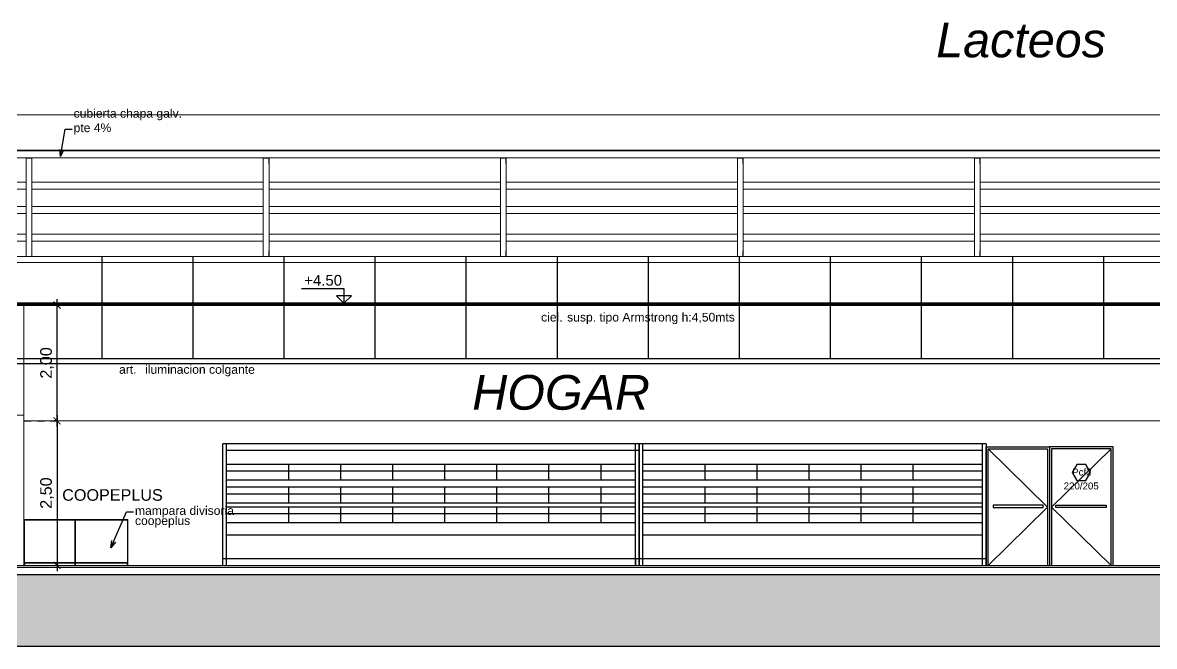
# Model space of a CAD drawing. Header units: metres. Extents: x 1093 to 1459, y -137 to 62.
# Drawn here: x 1267.01 to 1286.58, y -105.12 to -94.33 of the extents above; entities that cross this region are included whole.
import ezdxf

# ---------------------------------------------------------------- set-up
doc = ezdxf.new("R2010")
doc.units = ezdxf.units.M
doc.header["$LTSCALE"] = 0.508
doc.header["$PDMODE"] = 1
doc.header["$PDSIZE"] = -2
doc.linetypes.add('HIDDEN', pattern=[0.375, 0.25, -0.125])
doc.linetypes.add('HIDDEN2', pattern=[0.1875, 0.125, -0.0625])
doc.layers.get('0').update_dxf_attribs({"color": 9})
doc.layers.get('Defpoints').update_dxf_attribs({"color": 9})
for name, color, linetype in [('2-Desig-Carp', 9, 'Continuous'), ('2-texto', 9, 'Continuous'), ('3-muros', 9, 'Continuous'), ('3-tabiques', 9, 'Continuous'), ('3-VISTA', 9, 'Continuous'), ('4-carpinterias', 9, 'Continuous'), ('8-cotas-100', 9, 'Continuous'), ('9-Hatch', 9, 'Continuous'), ('arq carpinterias', 9, 'Continuous'), ('Estructura', 9, 'HIDDEN2'), ('estructura metlaica', 9, 'Continuous'), ('Iluminacion', 9, 'Continuous')]:
    doc.layers.add(name, color=color, linetype=linetype)
doc.styles.add('swiss', font='swissel.ttf')
doc.dimstyles.new('dim-100', dxfattribs={"dimtxt": 0.2, "dimasz": 0.12, "dimexe": 0.05, "dimexo": 0, "dimgap": 0.05, "dimtad": 1, "dimzin": 4, "dimtxsty": 'swiss', "dimblk": 'ARCHTICK', "dimcen": 0.5, "dimdle": 0.1, "dimclrd": 256, "dimclre": 252, "dimclrt": 256, "dimadec": 0, "dimazin": 0, "dimtfac": 1, "dimtix": 1, "dimtmove": 2, "dimatfit": 3, "dimldrblk": 'OPEN30', "dimfxl": 0.05, "dimtolj": 1, "dimtzin": 0, "dimarcsym": 0})

# ---------------------------------------------------------------- blocks, each defined once
blk = doc.blocks.new('*U233')
at = {"layer": '3-tabiques', "color": 3}
blk.add_lwpolyline([(-0.002, 0.019), (0.002, 0.019), (0.002, 0.011), (-0.002, 0.011)], close=True, dxfattribs=at)
for points in [[(0, -0.019), (0, 0.011)], [(-0.007, -0.019), (-0.007, -0.018), (-0.004, -0.018)], [(-0.007, -0.019), (0.007, -0.019)], [(0.007, -0.019), (0.007, -0.018), (0.004, -0.018)]]:
    blk.add_lwpolyline(points, dxfattribs=at)
blk = doc.blocks.new('*U234')
at = {"layer": '3-tabiques', "color": 0, "linetype": 'ByBlock', "lineweight": -2}
for p in [(-16.2, 0), (-15.6, 0), (-15, 0), (-14.4, 0), (-13.8, 0), (-13.2, 0), (-12.6, 0), (-12, 0), (-11.4, 0), (-10.8, 0), (-10.2, 0), (-9.6, 0), (-9, 0), (-8.4, 0), (-7.8, 0), (-7.2, 0), (-6.6, 0), (-6, 0), (-5.4, 0), (-4.8, 0), (-4.2, 0), (-3.6, 0), (-3, 0), (-2.4, 0), (-1.8, 0), (-1.2, 0), (-0.6, 0), (0, 0)]:
    blk.add_blockref('*U233', p, dxfattribs=at)
blk = doc.blocks.new('_ARCHTICK')
at = {"color": 0, "linetype": 'ByBlock', "const_width": 0.15}
blk.add_lwpolyline([(-0.5, -0.5), (0.5, 0.5)], dxfattribs=at)
blk = doc.blocks.new('_Open30')
at = {"color": 0, "linetype": 'ByBlock', "lineweight": -2}
for p, q in [((-1, 0.27), (0, 0)), ((0, 0), (-1, -0.27)), ((0, 0), (-1, 0))]:
    blk.add_line(p, q, dxfattribs=at)
blk = doc.blocks.new('*D574')
at = {"layer": '8-cotas-100', "lineweight": -2, "transparency": 16777216}
blk.add_line((1267.607, -101.116), (1267.607, -103.816), dxfattribs=at)
at = {"layer": '8-cotas-100', "color": 252, "linetype": 'HIDDEN', "lineweight": -2, "transparency": 16777216}
for p, q in [((1267.034, -101.216), (1267.657, -101.216)), ((1267.034, -103.716), (1267.657, -103.716))]:
    blk.add_line(p, q, dxfattribs=at)
at = {"layer": 'Defpoints', "color": 0, "transparency": 16777216}
for p in [(1267.034, -101.216), (1267.034, -103.716), (1267.607, -103.716)]:
    blk.add_point(p, dxfattribs=at)
at = {"layer": '8-cotas-100', "lineweight": -2, "transparency": 16777216, "xscale": 0.12, "yscale": 0.12, "zscale": 0.12}
for p, rotation in [((1267.607, -101.216), 90), ((1267.607, -103.716), 270)]:
    blk.add_blockref('_ARCHTICK', p, dxfattribs=dict(at, rotation=rotation))
at = {"layer": '8-cotas-100', "transparency": 16777216, "insert": (1267.435, -102.466), "char_height": 0.2, "attachment_point": 5, "rotation": 90, "style": 'swiss'}
blk.add_mtext('\\A1;2,50', dxfattribs=at)
blk = doc.blocks.new('*D576')
at = {"layer": '8-cotas-100', "color": 252, "linetype": 'HIDDEN', "lineweight": -2, "transparency": 16777216}
for p, q in [((1267.607, -99.214), (1267.557, -99.214)), ((1267.607, -101.216), (1267.557, -101.216))]:
    blk.add_line(p, q, dxfattribs=at)
at = {"layer": '8-cotas-100', "lineweight": -2, "transparency": 16777216}
blk.add_line((1267.607, -101.316), (1267.607, -99.114), dxfattribs=at)
at = {"layer": 'Defpoints', "color": 0, "transparency": 16777216}
for p in [(1267.607, -99.214), (1267.607, -99.214), (1267.607, -101.216)]:
    blk.add_point(p, dxfattribs=at)
at = {"layer": '8-cotas-100', "lineweight": -2, "transparency": 16777216, "xscale": 0.12, "yscale": 0.12, "zscale": 0.12}
for p, rotation in [((1267.607, -99.214), 90), ((1267.607, -101.216), 270)]:
    blk.add_blockref('_ARCHTICK', p, dxfattribs=dict(at, rotation=rotation))
at = {"layer": '8-cotas-100', "transparency": 16777216, "insert": (1267.435, -100.215), "char_height": 0.2, "attachment_point": 5, "rotation": 90, "style": 'swiss'}
blk.add_mtext('\\A1;2,00', dxfattribs=at)

msp = doc.modelspace()

# ---------------------------------------------------------------- hatches: boundary and pattern name
at = {"layer": '9-Hatch'}
h = msp.add_hatch(dxfattribs=at)
h.set_pattern_fill('HOUND', color=256, scale=0.1, angle=45)
h.set_pattern_definition([(45, (92.53986, -43.1734), (0.336759605, 0.561266008), [2.54, -1.27]), (135, (92.53986, -43.1734), (0.336759605, -0.561266008), [2.54, -1.27])])
h.paths.add_polyline_path([(1312.952, -105.118), (1312.952, -103.876), (1255.835, -103.876), (1255.835, -105.118)])

# ---------------------------------------------------------------- linework, layer by layer
at = {"layer": '2-texto'}
msp.add_line((1272.699, -99.057), (1272.438, -99.057), dxfattribs=at)
for points in [[(1271.835, -98.925), (1272.568, -98.925), (1272.568, -99.18)], [(1272.568, -99.18), (1272.438, -99.057)], [(1272.568, -99.18), (1272.699, -99.057)]]:
    msp.add_lwpolyline(points, dxfattribs=at)
at = {"layer": '3-muros', "linetype": 'Continuous', "lineweight": 0}
for p, q in [((1267.034, -101.216), (1267.034, -99.214)), ((1286.894, -101.216), (1267.034, -101.216)), ((1303.224, -103.716), (1258.574, -103.716)), ((1303.224, -103.726), (1258.574, -103.726))]:
    msp.add_line(p, q, dxfattribs=at)
at = {"layer": '3-muros'}
msp.add_lwpolyline([(1255.835, -103.876), (1312.952, -103.876), (1312.952, -105.118), (1255.835, -105.118)], close=True, dxfattribs=at)
at = {"layer": '3-tabiques'}
for p, q in [((1262.974, -99.177), (1303.224, -99.177)), ((1262.974, -99.199), (1303.224, -99.199)), ((1262.974, -99.214), (1303.224, -99.214))]:
    msp.add_line(p, q, dxfattribs=at)
at = {"layer": '3-tabiques', "linetype": 'Continuous', "lineweight": 0}
for p, q in [((1267.034, -101.116), (1262.974, -101.116)), ((1267.034, -103.716), (1267.034, -101.116))]:
    msp.add_line(p, q, dxfattribs=at)
at = {"layer": '3-VISTA', "linetype": 'Continuous', "lineweight": 0}
msp.add_line((1303.224, -95.922), (1258.874, -95.922), dxfattribs=at)
at = {"layer": '3-VISTA'}
for p, q in [((1270.534, -101.616), (1270.474, -101.616)), ((1270.474, -103.716), (1270.474, -101.616)), ((1277.674, -101.616), (1270.534, -101.616)), ((1270.534, -101.616), (1270.534, -103.602)), ((1277.674, -101.728), (1270.534, -101.728)), ((1277.614, -103.716), (1277.614, -101.616)), ((1277.674, -101.616), (1277.674, -103.716)), ((1277.734, -101.616), (1277.674, -101.616)), ((1277.674, -103.716), (1277.674, -101.616)), ((1283.674, -101.616), (1277.734, -101.616)), ((1277.734, -101.616), (1277.734, -103.602)), ((1283.614, -101.728), (1277.734, -101.728)), ((1283.614, -103.716), (1283.614, -101.616)), ((1283.674, -101.616), (1283.674, -103.716)), ((1277.614, -101.972), (1270.534, -101.972)), ((1277.614, -102.09), (1270.534, -102.09)), ((1271.615, -102.244), (1271.615, -101.972)), ((1272.515, -102.244), (1272.515, -101.972)), ((1273.415, -102.244), (1273.415, -101.972)), ((1274.315, -102.244), (1274.315, -101.972)), ((1275.215, -102.244), (1275.215, -101.972)), ((1276.115, -102.244), (1276.115, -101.972)), ((1277.015, -102.244), (1277.015, -101.972)), ((1283.614, -101.972), (1277.734, -101.972)), ((1283.614, -102.09), (1277.734, -102.09)), ((1278.815, -102.244), (1278.815, -101.972)), ((1279.715, -102.244), (1279.715, -101.972)), ((1280.615, -102.244), (1280.615, -101.972)), ((1281.515, -102.244), (1281.515, -101.972)), ((1282.415, -102.244), (1282.415, -101.972)), ((1277.614, -102.244), (1270.534, -102.244)), ((1283.614, -102.244), (1277.734, -102.244)), ((1277.614, -102.365), (1270.534, -102.365)), ((1277.614, -102.484), (1270.534, -102.484)), ((1271.615, -102.638), (1271.615, -102.365)), ((1272.515, -102.638), (1272.515, -102.365)), ((1273.415, -102.638), (1273.415, -102.365)), ((1274.315, -102.638), (1274.315, -102.365)), ((1275.215, -102.638), (1275.215, -102.365)), ((1276.115, -102.638), (1276.115, -102.365)), ((1277.015, -102.638), (1277.015, -102.365)), ((1283.614, -102.365), (1277.734, -102.365)), ((1283.614, -102.484), (1277.734, -102.484)), ((1278.815, -102.638), (1278.815, -102.365)), ((1279.715, -102.638), (1279.715, -102.365)), ((1280.615, -102.638), (1280.615, -102.365)), ((1281.515, -102.638), (1281.515, -102.365)), ((1282.415, -102.638), (1282.415, -102.365)), ((1277.614, -102.638), (1270.534, -102.638)), ((1277.614, -102.709), (1270.534, -102.709)), ((1271.615, -102.982), (1271.615, -102.709)), ((1272.515, -102.982), (1272.515, -102.709)), ((1273.415, -102.982), (1273.415, -102.709)), ((1274.315, -102.982), (1274.315, -102.709)), ((1275.215, -102.982), (1275.215, -102.709)), ((1276.115, -102.982), (1276.115, -102.709)), ((1277.015, -102.982), (1277.015, -102.709)), ((1283.614, -102.638), (1277.734, -102.638)), ((1283.614, -102.709), (1277.734, -102.709)), ((1278.815, -102.982), (1278.815, -102.709)), ((1279.715, -102.982), (1279.715, -102.709)), ((1280.615, -102.982), (1280.615, -102.709)), ((1281.515, -102.982), (1281.515, -102.709)), ((1282.415, -102.982), (1282.415, -102.709)), ((1277.614, -102.827), (1270.534, -102.827)), ((1283.614, -102.827), (1277.734, -102.827)), ((1277.614, -102.982), (1270.534, -102.982)), ((1283.614, -102.982), (1277.734, -102.982)), ((1277.614, -103.193), (1270.534, -103.193)), ((1283.614, -103.193), (1277.734, -103.193)), ((1270.534, -103.602), (1270.474, -103.602)), ((1277.674, -103.602), (1270.534, -103.602)), ((1270.534, -103.602), (1270.534, -103.716)), ((1277.614, -103.602), (1277.614, -103.716)), ((1277.734, -103.602), (1277.674, -103.602)), ((1283.674, -103.602), (1277.734, -103.602)), ((1277.734, -103.602), (1277.734, -103.716))]:
    msp.add_line(p, q, dxfattribs=at)
for points in [[(1283.673, -103.716), (1283.673, -101.666), (1284.773, -101.666), (1284.773, -103.716)], [(1285.873, -103.716), (1285.873, -101.666), (1284.773, -101.666), (1284.773, -103.716)]]:
    msp.add_lwpolyline(points, dxfattribs=at)
at = {"layer": '4-carpinterias', "linetype": 'Continuous', "lineweight": 0}
for p, q in [((1258.874, -96.537), (1303.224, -96.537)), ((1258.874, -96.547), (1303.224, -96.547))]:
    msp.add_line(p, q, dxfattribs=at)
at = {"layer": '4-carpinterias', "lineweight": 0}
for p, q in [((1268.834, -102.926), (1267.034, -102.926)), ((1267.044, -103.666), (1267.044, -102.936)), ((1267.916, -102.936), (1267.044, -102.936)), ((1267.916, -103.666), (1267.916, -102.936)), ((1268.824, -102.936), (1267.926, -102.936)), ((1267.926, -103.666), (1267.926, -102.936)), ((1268.824, -103.666), (1268.824, -102.936)), ((1268.834, -103.726), (1268.834, -102.926)), ((1268.834, -103.676), (1267.034, -103.676)), ((1267.916, -103.666), (1267.044, -103.666)), ((1268.824, -103.666), (1267.926, -103.666))]:
    msp.add_line(p, q, dxfattribs=at)
at = {"layer": '4-carpinterias'}
for points in [[(1283.708, -103.716), (1283.708, -101.701), (1284.738, -101.701), (1284.738, -103.716)], [(1283.708, -101.701), (1284.738, -102.708)], [(1285.838, -103.716), (1285.838, -101.701), (1284.808, -101.701), (1284.808, -103.716)], [(1285.838, -101.701), (1284.808, -102.708)], [(1284.738, -102.708), (1283.708, -103.716)], [(1284.808, -102.708), (1285.838, -103.716)]]:
    msp.add_lwpolyline(points, dxfattribs=at)
for points in [[(1284.664, -102.673), (1283.798, -102.673), (1283.798, -102.715), (1284.664, -102.715)], [(1284.883, -102.673), (1285.749, -102.673), (1285.749, -102.715), (1284.883, -102.715)]]:
    msp.add_lwpolyline(points, close=True, dxfattribs=at)
at = {"layer": '4-carpinterias', "lineweight": 0}
for points in [[(1267.049, -103.676), (1267.034, -103.676), (1267.034, -103.726), (1267.049, -103.726)], [(1267.926, -103.676), (1267.913, -103.676), (1267.913, -103.726), (1267.926, -103.726)], [(1268.834, -103.676), (1268.822, -103.676), (1268.822, -103.726), (1268.834, -103.726)]]:
    msp.add_lwpolyline(points, close=True, dxfattribs=at)
at = {"layer": 'arq carpinterias'}
msp.add_lwpolyline([(1285.482, -102.112), (1285.402, -101.974), (1285.243, -101.974), (1285.163, -102.112), (1285.243, -102.25), (1285.402, -102.25)], close=True, dxfattribs=at)
at = {"layer": 'Estructura', "linetype": 'Continuous', "lineweight": 0}
msp.add_line((1308.624, -103.756), (1258.574, -103.756), dxfattribs=at)
at = {"layer": 'estructura metlaica', "linetype": 'Continuous', "lineweight": 0}
for p, q in [((1258.874, -96.667), (1303.224, -96.667)), ((1263.074, -97.087), (1267.074, -97.087)), ((1263.074, -97.207), (1267.074, -97.207)), ((1267.174, -97.087), (1271.174, -97.087)), ((1267.174, -97.207), (1271.174, -97.207)), ((1271.274, -97.087), (1275.274, -97.087)), ((1271.274, -97.207), (1275.274, -97.207)), ((1275.374, -97.087), (1279.374, -97.087)), ((1275.374, -97.207), (1279.374, -97.207)), ((1279.474, -97.087), (1283.474, -97.087)), ((1279.474, -97.207), (1283.474, -97.207)), ((1283.574, -97.087), (1287.574, -97.087)), ((1283.574, -97.207), (1287.574, -97.207)), ((1263.074, -97.508), (1267.074, -97.508)), ((1263.074, -97.628), (1267.074, -97.628)), ((1267.174, -97.508), (1271.174, -97.508)), ((1267.174, -97.628), (1271.174, -97.628)), ((1271.274, -97.508), (1275.274, -97.508)), ((1271.274, -97.628), (1275.274, -97.628)), ((1275.374, -97.508), (1279.374, -97.508)), ((1275.374, -97.628), (1279.374, -97.628)), ((1279.474, -97.508), (1283.474, -97.508)), ((1279.474, -97.628), (1283.474, -97.628)), ((1283.574, -97.508), (1287.574, -97.508)), ((1283.574, -97.628), (1287.574, -97.628)), ((1263.074, -97.986), (1267.074, -97.986)), ((1267.174, -97.986), (1271.174, -97.986)), ((1271.274, -97.986), (1275.274, -97.986)), ((1275.374, -97.986), (1279.374, -97.986)), ((1279.474, -97.986), (1283.474, -97.986)), ((1283.574, -97.986), (1287.574, -97.986)), ((1263.074, -98.106), (1267.074, -98.106)), ((1267.174, -98.106), (1271.174, -98.106)), ((1271.274, -98.106), (1275.274, -98.106)), ((1275.374, -98.106), (1279.374, -98.106)), ((1279.474, -98.106), (1283.474, -98.106)), ((1283.574, -98.106), (1287.574, -98.106))]:
    msp.add_line(p, q, dxfattribs=at)
at = {"layer": 'estructura metlaica', "lineweight": 0}
for p, q in [((1267.074, -96.667), (1267.074, -98.376)), ((1267.174, -96.667), (1267.074, -96.667)), ((1267.174, -96.667), (1267.074, -96.667)), ((1267.174, -98.376), (1267.174, -96.667)), ((1271.174, -96.667), (1271.174, -98.376)), ((1271.274, -96.667), (1271.174, -96.667)), ((1271.274, -96.667), (1271.174, -96.667)), ((1271.274, -98.376), (1271.274, -96.667)), ((1275.274, -96.667), (1275.274, -98.376)), ((1275.374, -96.667), (1275.274, -96.667)), ((1275.374, -96.667), (1275.274, -96.667)), ((1275.374, -98.376), (1275.374, -96.667)), ((1279.374, -96.667), (1279.374, -98.376)), ((1279.474, -96.667), (1279.374, -96.667)), ((1279.474, -96.667), (1279.374, -96.667)), ((1279.474, -98.376), (1279.474, -96.667)), ((1283.474, -96.667), (1283.474, -98.376)), ((1283.574, -96.667), (1283.474, -96.667)), ((1283.574, -96.667), (1283.474, -96.667)), ((1283.574, -98.376), (1283.574, -96.667)), ((1258.874, -98.376), (1303.224, -98.376)), ((1267.074, -98.376), (1267.174, -98.376)), ((1267.074, -98.376), (1267.174, -98.376)), ((1271.174, -98.376), (1271.274, -98.376)), ((1271.174, -98.376), (1271.274, -98.376)), ((1275.274, -98.376), (1275.374, -98.376)), ((1275.274, -98.376), (1275.374, -98.376)), ((1279.374, -98.376), (1279.474, -98.376)), ((1279.374, -98.376), (1279.474, -98.376)), ((1283.474, -98.376), (1283.574, -98.376)), ((1283.474, -98.376), (1283.574, -98.376)), ((1258.874, -98.476), (1303.224, -98.476))]:
    msp.add_line(p, q, dxfattribs=at)
at = {"layer": 'estructura metlaica', "lineweight": 0, "flags": 128}
for points in [[(1267.074, -96.667), (1267.174, -96.667), (1267.174, -96.767), (1267.169, -96.767), (1267.169, -96.678, 0.348209), (1267.165, -96.671), (1267.074, -96.671), (1267.074, -96.667)], [(1271.174, -96.667), (1271.274, -96.667), (1271.274, -96.767), (1271.269, -96.767), (1271.269, -96.678, 0.348209), (1271.265, -96.671), (1271.174, -96.671), (1271.174, -96.667)], [(1275.274, -96.667), (1275.374, -96.667), (1275.374, -96.767), (1275.369, -96.767), (1275.369, -96.678, 0.348209), (1275.365, -96.671), (1275.274, -96.671), (1275.274, -96.667)], [(1279.374, -96.667), (1279.474, -96.667), (1279.474, -96.767), (1279.469, -96.767), (1279.469, -96.678, 0.348209), (1279.465, -96.671), (1279.374, -96.671), (1279.374, -96.667)], [(1283.474, -96.667), (1283.574, -96.667), (1283.574, -96.767), (1283.569, -96.767), (1283.569, -96.678, 0.348209), (1283.565, -96.671), (1283.474, -96.671), (1283.474, -96.667)], [(1267.074, -98.376), (1267.174, -98.376), (1267.174, -98.276), (1267.169, -98.276), (1267.169, -98.365, -0.348209), (1267.165, -98.372), (1267.074, -98.372), (1267.074, -98.376)], [(1271.174, -98.376), (1271.274, -98.376), (1271.274, -98.276), (1271.269, -98.276), (1271.269, -98.365, -0.348209), (1271.265, -98.372), (1271.174, -98.372), (1271.174, -98.376)], [(1275.274, -98.376), (1275.374, -98.376), (1275.374, -98.276), (1275.369, -98.276), (1275.369, -98.365, -0.348209), (1275.365, -98.372), (1275.274, -98.372), (1275.274, -98.376)], [(1279.374, -98.376), (1279.474, -98.376), (1279.474, -98.276), (1279.469, -98.276), (1279.469, -98.365, -0.348209), (1279.465, -98.372), (1279.374, -98.372), (1279.374, -98.376)], [(1283.474, -98.376), (1283.574, -98.376), (1283.574, -98.276), (1283.569, -98.276), (1283.569, -98.365, -0.348209), (1283.565, -98.372), (1283.474, -98.372), (1283.474, -98.376)]]:
    msp.add_lwpolyline(points, format="xyb", dxfattribs=at)
at = {"layer": 'Iluminacion'}
for points in [[(1268.385, -100.142), (1268.385, -98.376)], [(1269.96, -100.142), (1269.96, -98.376)], [(1271.535, -100.142), (1271.535, -98.376)], [(1273.11, -100.142), (1273.11, -98.376)], [(1274.685, -100.142), (1274.685, -98.376)], [(1276.26, -100.142), (1276.26, -98.376)], [(1277.835, -100.142), (1277.835, -98.376)], [(1279.41, -100.142), (1279.41, -98.376)], [(1280.985, -100.142), (1280.985, -98.376)], [(1282.56, -100.142), (1282.56, -98.376)], [(1284.135, -100.142), (1284.135, -98.376)], [(1285.71, -100.142), (1285.71, -98.376)], [(1302.135, -100.142), (1263.352, -100.142)], [(1302.135, -100.232), (1263.352, -100.232)]]:
    msp.add_lwpolyline(points, dxfattribs=at)

# ---------------------------------------------------------------- block references
at = {"layer": '3-tabiques'}
msp.add_blockref('*U234', (1283.617, -99.197), dxfattribs=at)
at = {"layer": '3-tabiques', "linetype": 'ByBlock', "lineweight": -2}
for p in [(1284.136, -99.197), (1284.736, -99.197), (1285.336, -99.197), (1285.936, -99.197), (1286.536, -99.197)]:
    msp.add_blockref('*U233', p, dxfattribs=at)

# ---------------------------------------------------------------- texts
at = {"layer": '2-Desig-Carp', "char_height": 0.12, "width": 5.11385, "attachment_point": 3, "style": 'swiss'}
for s, insert in [('Pcf2', (1285.499, -102.042)), ('{\\fArial|b0|i0|c0|p34;220/205}', (1285.622, -102.283))]:
    msp.add_mtext(s, dxfattribs=dict(at, insert=insert))
at = {"layer": '2-texto', "style": 'swiss'}
msp.add_text('+4.50', height=0.1847, dxfattribs=at).set_placement((1271.883, -98.878))
for s, insert, char_height, width, attachment_point in [('\\A1;cubierta chapa galv.\\Ppte 4%', (1267.894, -96.268), 0.15, 3.95327, 7), ('\\A1;\\pi-0.45,l0.6,t0.6;ciel.^Isusp. tipo Armstrong h:4,50mts', (1275.829, -99.544), 0.15, 3.95327, 7), ('\\A1;\\pi-0.45,l0.75,t0.75;art.^Iiluminacion colgante', (1268.38, -100.448), 0.15, 3.95327, 7), ('\\pi26.194;{\\fArial|b0|i0|c0|p34;COOPEPLUS}', (1241.503, -102.399), 0.2, 54.0984, 1), ('\\A1;mampara divisoria', (1268.955, -102.889), 0.15, 3.95327, 7), ('\\A1;coopeplus', (1268.955, -103.063), 0.15, 3.95327, 7)]:
    msp.add_mtext(s, dxfattribs=dict(at, insert=insert, char_height=char_height, width=width, attachment_point=attachment_point))
at = {"layer": '3-tabiques', "char_height": 0.6, "attachment_point": 3}
for s, insert in [('{\\fArial|b0|i1|c0|p34;Lacteos}', (1285.747, -94.329)), ('{\\fArial|b0|i1|c0|p34;HOGAR}', (1277.861, -100.424))]:
    msp.add_mtext_dynamic_manual_height_columns(s, width=4.00036, gutter_width=12.5, heights=[0], dxfattribs=dict(at, insert=insert))

# ---------------------------------------------------------------- dimensions: what is measured, and where the dimension line sits
at = {"layer": '8-cotas-100'}
for base, p1, p2, picture, middle in [((1267.607, -99.214), (1267.607, -101.216), (1267.607, -99.214), '*D576', (1267.435, -100.215)), ((1267.607, -103.716), (1267.034, -101.216), (1267.034, -103.716), '*D574', (1267.435, -102.466))]:
    dim = msp.add_linear_dim(base=base, p1=p1, p2=p2, angle=90, dimstyle='dim-100', dxfattribs=at)
    dim.commit()
    dim.dimension.update_dxf_attribs({"geometry": picture, "text_midpoint": middle})

# ---------------------------------------------------------------- leaders
at = {"layer": '8-cotas-100', "annotation_type": 0, "has_hookline": 1, "hookline_direction": 0}
for points in [[(1267.666, -96.646), (1267.748, -96.172), (1267.868, -96.172)], [(1268.539, -103.412), (1268.809, -102.793), (1268.929, -102.793)]]:
    msp.add_leader(points, dimstyle='dim-100', override={"dimgap": 0.05, "dimtad": 0, "dimarcsym": 1}, dxfattribs=at)

doc.saveas('drawing.dxf')
